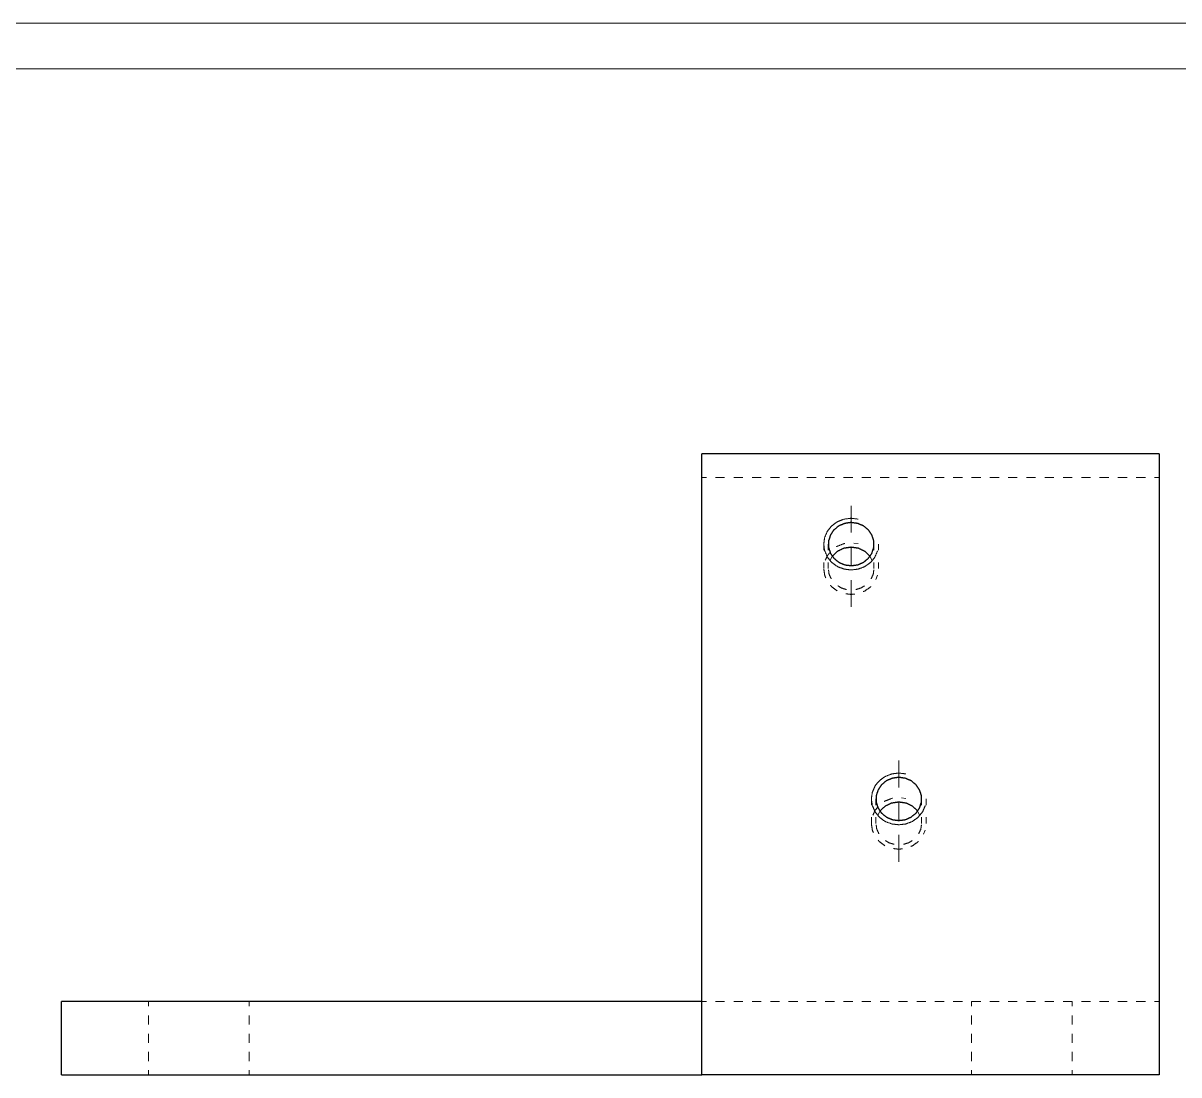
# Model space of a CAD drawing. Header units: millimetres. Extents: x 0 to 420, y 0 to 297.
# Drawn here: x 203.8 to 330.2, y 182.1 to 297 of the extents above; entities that cross this region are included whole.
import ezdxf

# ---------------------------------------------------------------- set-up
doc = ezdxf.new("R2010")
doc.units = ezdxf.units.MM
doc.layers.add('1', color=7, linetype='Continuous', true_color=0xffffff)

msp = doc.modelspace()

# ---------------------------------------------------------------- linework, layer by layer
at = {"layer": '1', "color": 132, "linetype": 'Continuous', "lineweight": 18}
for p, q in [((420, 297), (0, 297)), ((415, 292), (25, 292))]:
    msp.add_line(p, q, dxfattribs=at)
at = {"layer": '1', "color": 30, "linetype": 'Continuous', "lineweight": 25}
for p, q in [((278, 198.06), (278, 249.93)), ((328, 249.93), (278, 249.93)), ((328, 249.93), (328, 198.06)), ((278, 190.06), (208, 190.06)), ((208, 182.06), (208, 190.06)), ((208, 182.06), (278, 182.06)), ((328, 182.06), (278, 182.06))]:
    msp.add_line(p, q, dxfattribs=at)
at = {"layer": '1', "color": 43, "linetype": 'Continuous', "lineweight": 18}
for p, q in [((328, 249.93), (328, 249.28)), ((328, 247.99), (328, 247.34)), ((278.5, 247.34), (278, 247.34)), ((280.5, 247.34), (279.5, 247.34)), ((282.5, 247.34), (281.5, 247.34)), ((284.5, 247.34), (283.5, 247.34)), ((286.5, 247.34), (285.5, 247.34)), ((288.5, 247.34), (287.5, 247.34)), ((290.5, 247.34), (289.5, 247.34)), ((292.5, 247.34), (291.5, 247.34)), ((294.5, 247.34), (293.5, 247.34)), ((296.5, 247.34), (295.5, 247.34)), ((298.5, 247.34), (297.5, 247.34)), ((300.5, 247.34), (299.5, 247.34)), ((302.5, 247.34), (301.5, 247.34)), ((304.5, 247.34), (303.5, 247.34)), ((306.5, 247.34), (305.5, 247.34)), ((308.5, 247.34), (307.5, 247.34)), ((310.5, 247.34), (309.5, 247.34)), ((312.5, 247.34), (311.5, 247.34)), ((314.5, 247.34), (313.5, 247.34)), ((316.5, 247.34), (315.5, 247.34)), ((318.5, 247.34), (317.5, 247.34)), ((320.5, 247.34), (319.5, 247.34)), ((322.5, 247.34), (321.5, 247.34)), ((324.5, 247.34), (323.5, 247.34)), ((326.5, 247.34), (325.5, 247.34)), ((328, 247.34), (327.5, 247.34)), ((295.11, 240.12), (294.62, 240.18)), ((291.33, 240.06), (291.33, 239.4)), ((291.83, 240.06), (291.83, 239.4)), ((296.83, 239.4), (296.83, 240.06)), ((297.33, 240.06), (297.33, 239.4)), ((291.33, 238.06), (291.33, 237.39)), ((291.83, 238.06), (291.83, 237.39)), ((292.03, 238.26), (292.27, 238.73)), ((296.39, 238.73), (296.64, 238.26)), ((296.83, 237.39), (296.83, 238.06)), ((297.33, 238.06), (297.33, 237.39)), ((297.03, 236.21), (297.23, 236.66)), ((299.83, 212.34), (300.32, 212.27)), ((296.54, 211.55), (296.54, 212.21)), ((297.04, 212.21), (297.04, 211.55)), ((302.04, 211.55), (302.04, 212.21)), ((302.54, 211.55), (302.54, 212.21)), ((296.54, 209.54), (296.54, 210.21)), ((297.04, 210.21), (297.04, 209.54)), ((297.24, 210.42), (297.48, 210.88)), ((301.6, 210.88), (301.85, 210.42)), ((302.04, 209.54), (302.04, 210.21)), ((302.54, 209.54), (302.54, 210.21)), ((302.44, 208.81), (302.24, 208.36)), ((208, 190.06), (208, 189.56)), ((217.5, 189.56), (217.5, 190.06)), ((217.51, 189.56), (217.51, 190.06)), ((228.5, 189.56), (228.5, 190.06)), ((278, 190.06), (278.5, 190.06)), ((279.5, 190.06), (280.5, 190.06)), ((281.5, 190.06), (282.5, 190.06)), ((283.5, 190.06), (284.5, 190.06)), ((285.5, 190.06), (286.5, 190.06)), ((287.5, 190.06), (288.5, 190.06)), ((289.5, 190.06), (290.5, 190.06)), ((291.5, 190.06), (292.5, 190.06)), ((293.5, 190.06), (294.5, 190.06)), ((295.5, 190.06), (296.5, 190.06)), ((297.5, 190.06), (298.5, 190.06)), ((299.5, 190.06), (300.5, 190.06)), ((301.5, 190.06), (302.5, 190.06)), ((303.5, 190.06), (304.5, 190.06)), ((305.5, 190.06), (306.5, 190.06)), ((307.5, 189.56), (307.5, 190.06)), ((307.5, 190.06), (308.5, 190.06)), ((309.5, 190.06), (310.5, 190.06)), ((311.5, 190.06), (312.5, 190.06)), ((313.5, 190.06), (314.5, 190.06)), ((315.5, 190.06), (316.5, 190.06)), ((317.5, 190.06), (318.5, 190.06)), ((318.5, 189.56), (318.5, 190.06)), ((319.5, 190.06), (320.5, 190.06)), ((321.5, 190.06), (322.5, 190.06)), ((323.5, 190.06), (324.5, 190.06)), ((325.5, 190.06), (326.5, 190.06)), ((327.5, 190.06), (328, 190.06)), ((208, 188.56), (208, 187.56)), ((217.5, 187.56), (217.5, 188.56)), ((217.51, 187.56), (217.51, 188.56)), ((228.5, 187.56), (228.5, 188.56)), ((307.5, 187.56), (307.5, 188.56)), ((318.5, 187.56), (318.5, 188.56)), ((208, 186.56), (208, 185.56)), ((217.5, 185.56), (217.5, 186.56)), ((217.51, 185.56), (217.51, 186.56)), ((228.5, 185.56), (228.5, 186.56)), ((307.5, 185.56), (307.5, 186.56)), ((318.5, 185.56), (318.5, 186.56)), ((208, 184.56), (208, 183.56)), ((217.5, 183.56), (217.5, 184.56)), ((217.51, 183.56), (217.51, 184.56)), ((228.5, 183.56), (228.5, 184.56)), ((307.5, 183.56), (307.5, 184.56)), ((318.5, 183.56), (318.5, 184.56)), ((208, 182.56), (208, 182.06)), ((217.5, 182.06), (217.5, 182.56)), ((217.51, 182.06), (217.51, 182.56)), ((228.5, 182.06), (228.5, 182.56)), ((307.5, 182.06), (307.5, 182.56)), ((318.5, 182.06), (318.5, 182.56))]:
    msp.add_line(p, q, dxfattribs=at)
at = {"layer": '1', "color": 252, "linetype": 'Continuous', "lineweight": 18}
for p, q in [((294.33, 244.26), (294.33, 241.32)), ((294.33, 239.73), (294.33, 237.72)), ((294.33, 236.14), (294.33, 233.19)), ((299.54, 216.41), (299.54, 213.47)), ((299.54, 211.88), (299.54, 209.88)), ((299.54, 208.29), (299.54, 205.34))]:
    msp.add_line(p, q, dxfattribs=at)
at = {"layer": '1', "color": 30, "linetype": 'Continuous', "lineweight": 13}
for points, knots in [([(295.11, 242.79), (294.33, 242.89), (293.56, 242.79), (292.83, 242.51), (292.21, 242.06), (291.74, 241.48), (291.44, 240.8), (291.33, 240.06), (291.44, 239.33), (291.74, 238.65), (292.21, 238.06), (292.83, 237.61), (293.56, 237.33), (294.33, 237.24), (295.11, 237.33), (295.83, 237.61), (296.46, 238.06), (296.93, 238.65), (297.23, 239.33)], [0, 0, 0.05695, 0.113898, 0.170434, 0.226248, 0.281215, 0.335439, 0.389229, 0.44302, 0.497244, 0.552211, 0.608025, 0.664561, 0.721509, 0.778459, 0.834994, 0.890807, 0.945775, 1, 1]), ([(302.44, 211.48), (302.14, 210.8), (301.66, 210.21), (301.04, 209.76), (300.32, 209.48), (299.54, 209.39), (298.77, 209.48), (298.04, 209.76), (297.42, 210.21), (296.95, 210.8), (296.65, 211.48), (296.54, 212.21), (296.65, 212.95), (296.95, 213.63), (297.42, 214.21), (298.04, 214.66), (298.77, 214.95), (299.54, 215.04), (300.32, 214.95)], [0, 0, 0.054225, 0.109192, 0.165005, 0.221541, 0.278489, 0.335439, 0.391974, 0.447787, 0.502755, 0.55698, 0.61077, 0.664561, 0.718786, 0.773754, 0.829567, 0.886102, 0.943052, 1, 1])]:
    msp.add_open_spline(points, degree=1, knots=knots, dxfattribs=at)
at = {"layer": '1', "color": 30, "linetype": 'Continuous', "lineweight": 25}
for points, knots in [([(294.33, 242.42), (295.04, 242.32), (295.69, 242.05), (296.22, 241.61), (296.61, 241.04), (296.81, 240.4), (296.81, 239.73), (296.61, 239.08), (296.22, 238.52), (295.69, 238.08), (295.04, 237.8), (294.33, 237.71), (293.63, 237.8), (292.98, 238.08), (292.44, 238.52), (292.06, 239.08), (291.86, 239.73), (291.86, 240.4), (292.06, 241.04), (292.44, 241.61), (292.98, 242.05), (293.63, 242.32), (294.33, 242.42)], [0, 0, 0.046733, 0.093068, 0.138723, 0.183628, 0.227949, 0.272051, 0.316374, 0.361277, 0.406933, 0.453267, 0.500001, 0.546734, 0.593068, 0.638724, 0.683627, 0.72795, 0.772052, 0.816373, 0.861277, 0.906933, 0.953267, 1, 1]), ([(292.27, 238.73), (292.83, 239.28), (293.54, 239.63), (294.33, 239.75)], [0, 0, 0.328211, 0.662296, 1, 1]), ([(294.33, 239.75), (295.13, 239.63), (295.84, 239.28), (296.39, 238.73)], [0, 0, 0.337702, 0.671785, 1, 1]), ([(299.54, 214.57), (300.25, 214.47), (300.89, 214.2), (301.43, 213.76), (301.82, 213.19), (302.02, 212.55), (302.02, 211.88), (301.82, 211.23), (301.43, 210.67), (300.89, 210.23), (300.25, 209.95), (299.54, 209.86), (298.84, 209.95), (298.19, 210.23), (297.65, 210.67), (297.27, 211.23), (297.07, 211.88), (297.07, 212.55), (297.27, 213.19), (297.65, 213.76), (298.19, 214.2), (298.84, 214.47), (299.54, 214.57)], [0, 0, 0.046733, 0.093068, 0.138723, 0.183626, 0.227948, 0.272051, 0.316372, 0.361276, 0.406932, 0.453265, 0.499999, 0.546733, 0.593068, 0.638722, 0.683627, 0.727948, 0.772051, 0.816373, 0.861277, 0.906931, 0.953267, 1, 1]), ([(297.48, 210.88), (298.04, 211.43), (298.75, 211.78), (299.54, 211.9)], [0, 0, 0.328215, 0.662298, 1, 1]), ([(299.54, 211.9), (300.34, 211.78), (301.05, 211.43), (301.6, 210.88)], [0, 0, 0.337705, 0.671789, 1, 1]), ([(278, 182.06), (278, 182.5), (278, 183.8), (278, 185.86), (278, 187.13), (278, 190.03), (278, 193.23), (278, 196.49), (278, 198.06)], [0, 0, 0.027769, 0.109019, 0.237733, 0.317028, 0.498145, 0.697901, 0.901496, 1, 1]), ([(328, 198.06), (328, 194.86), (328, 191.61), (328, 188.53), (328, 185.86), (328, 183.8), (328, 183.05), (328, 182.17), (328, 182.06)], [0, 0, 0.199833, 0.403401, 0.595626, 0.762267, 0.890981, 0.938004, 0.993026, 1, 1])]:
    msp.add_open_spline(points, degree=1, knots=knots, dxfattribs=at)
at = {"layer": '1', "color": 43, "linetype": 'Continuous', "lineweight": 18}
for points, knots in [([(293.65, 240.14), (293.56, 240.12), (292.83, 239.84), (292.74, 239.78)], [0, 0, 0.094559, 0.886079, 1, 1]), ([(292.01, 239.14), (291.74, 238.81), (291.51, 238.3)], [0, 0, 0.437, 1, 1]), ([(291.34, 237.34), (291.44, 236.66), (291.55, 236.39)], [0, 0, 0.702267, 1, 1]), ([(292.16, 236.26), (291.92, 236.77), (291.86, 237.25)], [0, 0, 0.537227, 1, 1]), ([(296.81, 237.25), (296.75, 236.77), (296.51, 236.26)], [0, 0, 0.462772, 1, 1]), ([(292.07, 235.57), (292.21, 235.39), (292.82, 234.95)], [0, 0, 0.230961, 1, 1]), ([(293.82, 235.1), (293.28, 235.26), (292.87, 235.51)], [0, 0, 0.532823, 1, 1]), ([(295.8, 235.51), (295.39, 235.26), (294.85, 235.1)], [0, 0, 0.467169, 1, 1]), ([(295.66, 234.88), (295.83, 234.94), (296.46, 235.39), (296.47, 235.42)], [0, 0, 0.189917, 0.971314, 1, 1]), ([(293.75, 234.64), (294.33, 234.56), (294.72, 234.61)], [0, 0, 0.601138, 1, 1]), ([(296.72, 210.45), (296.95, 210.96), (297.22, 211.29)], [0, 0, 0.563001, 1, 1]), ([(297.95, 211.93), (298.04, 211.99), (298.77, 212.27), (298.86, 212.29)], [0, 0, 0.113936, 0.905422, 1, 1]), ([(296.76, 208.54), (296.65, 208.81), (296.55, 209.49)], [0, 0, 0.297714, 1, 1]), ([(297.37, 208.41), (297.13, 208.92), (297.07, 209.4)], [0, 0, 0.537228, 1, 1]), ([(302.02, 209.4), (301.95, 208.92), (301.72, 208.41)], [0, 0, 0.462773, 1, 1]), ([(298.03, 207.1), (297.42, 207.54), (297.28, 207.72)], [0, 0, 0.769022, 1, 1]), ([(299.03, 207.26), (298.49, 207.41), (298.08, 207.66)], [0, 0, 0.532837, 1, 1]), ([(301.01, 207.66), (300.6, 207.41), (300.06, 207.26)], [0, 0, 0.467172, 1, 1]), ([(301.68, 207.57), (301.66, 207.54), (301.04, 207.09), (300.87, 207.03)], [0, 0, 0.028702, 0.810062, 1, 1]), ([(299.93, 206.76), (299.54, 206.72), (298.96, 206.79)], [0, 0, 0.398854, 1, 1])]:
    msp.add_open_spline(points, degree=1, knots=knots, dxfattribs=at)

doc.saveas('drawing.dxf')
